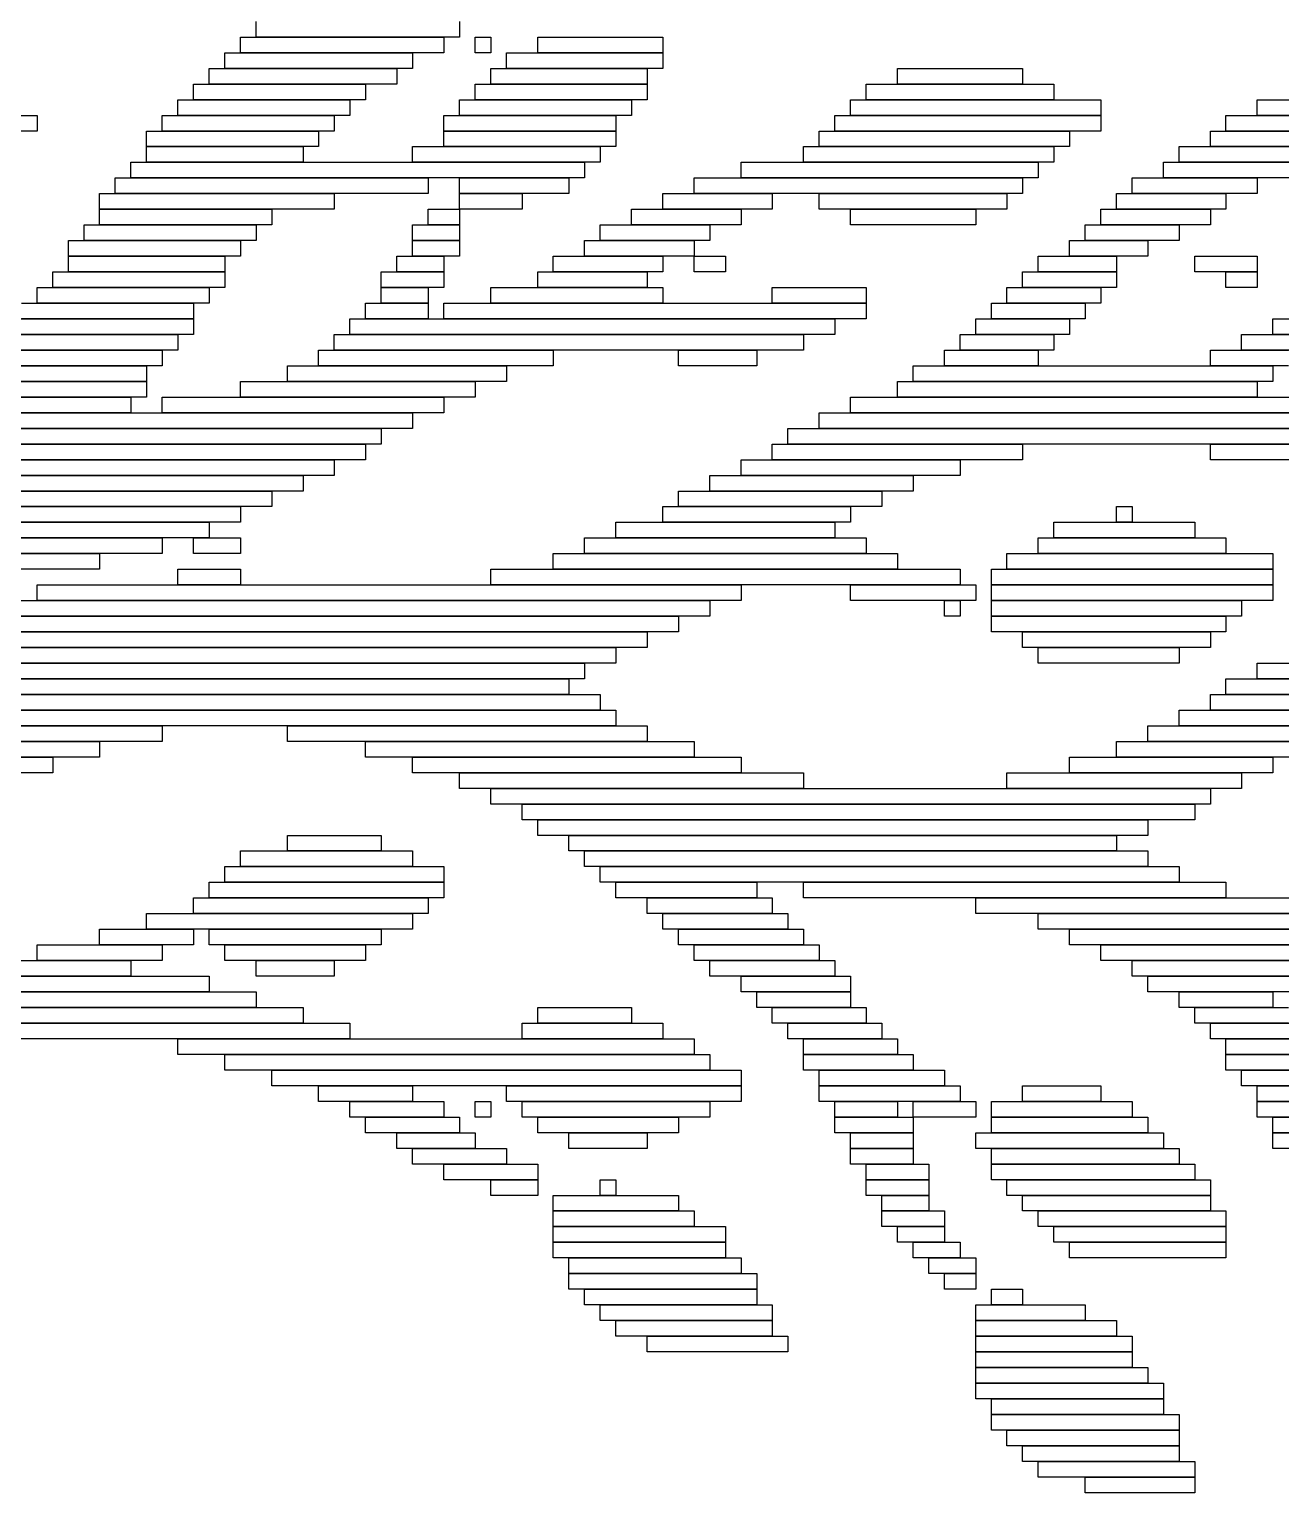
# Model space of a CAD drawing. Extents: x 366 to 658, y 363 to 661.
# Drawn here: x 451.5 to 531.5, y 483 to 576.5 of the extents above; entities that cross this region are included whole.
import ezdxf

# ---------------------------------------------------------------- set-up
doc = ezdxf.new("R2010")
doc.units = 0

msp = doc.modelspace()

# ---------------------------------------------------------------- linework, layer by layer
for p, q in [((466, 576), (466, 577)), ((479, 577), (479, 576)), ((465, 576), (478, 576)), ((465, 575), (465, 576)), ((479, 576), (466, 576)), ((478, 576), (478, 575)), ((480, 576), (481, 576)), ((480, 575), (480, 576)), ((481, 576), (481, 575)), ((484, 576), (492, 576)), ((484, 575), (484, 576)), ((492, 576), (492, 575)), ((464, 575), (476, 575)), ((464, 574), (464, 575)), ((478, 575), (465, 575)), ((476, 575), (476, 574)), ((481, 575), (480, 575)), ((482, 575), (492, 575)), ((482, 574), (482, 575)), ((492, 575), (484, 575)), ((492, 575), (492, 574)), ((463, 574), (475, 574)), ((463, 573), (463, 574)), ((476, 574), (464, 574)), ((475, 574), (475, 573)), ((481, 574), (491, 574)), ((481, 573), (481, 574)), ((492, 574), (482, 574)), ((491, 574), (491, 573)), ((507, 574), (515, 574)), ((507, 573), (507, 574)), ((515, 574), (515, 573)), ((462, 573), (473, 573)), ((462, 572), (462, 573)), ((475, 573), (463, 573)), ((473, 573), (473, 572)), ((480, 573), (491, 573)), ((480, 572), (480, 573)), ((491, 573), (481, 573)), ((491, 573), (491, 572)), ((505, 573), (517, 573)), ((505, 572), (505, 573)), ((515, 573), (507, 573)), ((517, 573), (517, 572)), ((461, 572), (472, 572)), ((461, 571), (461, 572)), ((473, 572), (462, 572)), ((472, 572), (472, 571)), ((479, 572), (490, 572)), ((479, 571), (479, 572)), ((491, 572), (480, 572)), ((490, 572), (490, 571)), ((504, 572), (520, 572)), ((504, 571), (504, 572)), ((517, 572), (505, 572)), ((520, 572), (520, 571)), ((530, 572), (563, 572)), ((530, 571), (530, 572)), ((449, 571), (452, 571)), ((452, 571), (452, 570)), ((460, 571), (471, 571)), ((460, 570), (460, 571)), ((472, 571), (461, 571)), ((471, 571), (471, 570)), ((478, 571), (489, 571)), ((478, 570), (478, 571)), ((490, 571), (479, 571)), ((489, 571), (489, 570)), ((503, 571), (520, 571)), ((503, 570), (503, 571)), ((520, 571), (504, 571)), ((520, 571), (520, 570)), ((528, 571), (561, 571)), ((528, 570), (528, 571)), ((563, 571), (530, 571)), ((452, 570), (449, 570)), ((459, 570), (470, 570)), ((459, 569), (459, 570)), ((471, 570), (460, 570)), ((470, 570), (470, 569)), ((489, 570), (478, 570)), ((478, 570), (489, 570)), ((478, 569), (478, 570)), ((489, 570), (489, 569)), ((502, 570), (518, 570)), ((502, 569), (502, 570)), ((520, 570), (503, 570)), ((518, 570), (518, 569)), ((527, 570), (557, 570)), ((527, 569), (527, 570)), ((561, 570), (528, 570)), ((470, 569), (459, 569)), ((459, 569), (469, 569)), ((459, 568), (459, 569)), ((469, 569), (469, 568)), ((476, 569), (488, 569)), ((476, 568), (476, 569)), ((489, 569), (478, 569)), ((488, 569), (488, 568)), ((501, 569), (517, 569)), ((501, 568), (501, 569)), ((518, 569), (502, 569)), ((517, 569), (517, 568)), ((525, 569), (543, 569)), ((525, 568), (525, 569)), ((557, 569), (527, 569)), ((458, 568), (487, 568)), ((458, 567), (458, 568)), ((469, 568), (459, 568)), ((488, 568), (476, 568)), ((487, 568), (487, 567)), ((497, 568), (516, 568)), ((497, 567), (497, 568)), ((517, 568), (501, 568)), ((516, 568), (516, 567)), ((524, 568), (533, 568)), ((524, 567), (524, 568)), ((543, 568), (525, 568)), ((457, 567), (477, 567)), ((457, 566), (457, 567)), ((487, 567), (458, 567)), ((477, 567), (477, 566)), ((479, 567), (486, 567)), ((479, 566), (479, 567)), ((486, 567), (486, 566)), ((494, 567), (515, 567)), ((494, 566), (494, 567)), ((516, 567), (497, 567)), ((515, 567), (515, 566)), ((522, 567), (530, 567)), ((522, 566), (522, 567)), ((533, 567), (524, 567)), ((530, 567), (530, 566)), ((456, 566), (471, 566)), ((456, 565), (456, 566)), ((477, 566), (457, 566)), ((471, 566), (471, 565)), ((486, 566), (479, 566)), ((479, 566), (483, 566)), ((479, 565), (479, 566)), ((483, 566), (483, 565)), ((492, 566), (499, 566)), ((492, 565), (492, 566)), ((515, 566), (494, 566)), ((499, 566), (499, 565)), ((502, 566), (514, 566)), ((502, 565), (502, 566)), ((514, 566), (514, 565)), ((521, 566), (528, 566)), ((521, 565), (521, 566)), ((530, 566), (522, 566)), ((528, 566), (528, 565)), ((471, 565), (456, 565)), ((456, 565), (467, 565)), ((456, 564), (456, 565)), ((467, 565), (467, 564)), ((477, 565), (479, 565)), ((477, 564), (477, 565)), ((483, 565), (479, 565)), ((479, 565), (479, 564)), ((490, 565), (497, 565)), ((490, 564), (490, 565)), ((499, 565), (492, 565)), ((497, 565), (497, 564)), ((514, 565), (502, 565)), ((504, 565), (512, 565)), ((504, 564), (504, 565)), ((512, 565), (512, 564)), ((520, 565), (527, 565)), ((520, 564), (520, 565)), ((528, 565), (521, 565)), ((527, 565), (527, 564)), ((455, 564), (466, 564)), ((455, 563), (455, 564)), ((467, 564), (456, 564)), ((466, 564), (466, 563)), ((476, 564), (479, 564)), ((476, 563), (476, 564)), ((479, 564), (477, 564)), ((479, 564), (479, 563)), ((488, 564), (495, 564)), ((488, 563), (488, 564)), ((497, 564), (490, 564)), ((495, 564), (495, 563)), ((512, 564), (504, 564)), ((519, 564), (525, 564)), ((519, 563), (519, 564)), ((527, 564), (520, 564)), ((525, 564), (525, 563)), ((454, 563), (465, 563)), ((454, 562), (454, 563)), ((466, 563), (455, 563)), ((465, 563), (465, 562)), ((479, 563), (476, 563)), ((476, 563), (479, 563)), ((476, 562), (476, 563)), ((479, 563), (479, 562)), ((487, 563), (494, 563)), ((487, 562), (487, 563)), ((495, 563), (488, 563)), ((494, 563), (494, 562)), ((518, 563), (523, 563)), ((518, 562), (518, 563)), ((525, 563), (519, 563)), ((523, 563), (523, 562)), ((465, 562), (454, 562)), ((454, 562), (464, 562)), ((454, 561), (454, 562)), ((464, 562), (464, 561)), ((475, 562), (478, 562)), ((475, 561), (475, 562)), ((479, 562), (476, 562)), ((478, 562), (478, 561)), ((485, 562), (492, 562)), ((485, 561), (485, 562)), ((494, 562), (487, 562)), ((492, 562), (492, 561)), ((494, 562), (496, 562)), ((494, 561), (494, 562)), ((496, 562), (496, 561)), ((516, 562), (521, 562)), ((516, 561), (516, 562)), ((523, 562), (518, 562)), ((521, 562), (521, 561)), ((526, 562), (530, 562)), ((526, 561), (526, 562)), ((530, 562), (530, 561)), ((453, 561), (464, 561)), ((453, 560), (453, 561)), ((464, 561), (454, 561)), ((464, 561), (464, 560)), ((474, 561), (478, 561)), ((474, 560), (474, 561)), ((478, 561), (475, 561)), ((478, 561), (478, 560)), ((484, 561), (491, 561)), ((484, 560), (484, 561)), ((492, 561), (485, 561)), ((491, 561), (491, 560)), ((496, 561), (494, 561)), ((515, 561), (521, 561)), ((515, 560), (515, 561)), ((521, 561), (516, 561)), ((521, 561), (521, 560)), ((530, 561), (526, 561)), ((528, 561), (530, 561)), ((528, 560), (528, 561)), ((530, 561), (530, 560)), ((452, 560), (463, 560)), ((452, 559), (452, 560)), ((464, 560), (453, 560)), ((463, 560), (463, 559)), ((478, 560), (474, 560)), ((474, 560), (477, 560)), ((474, 559), (474, 560)), ((477, 560), (477, 559)), ((481, 560), (492, 560)), ((481, 559), (481, 560)), ((491, 560), (484, 560)), ((492, 560), (492, 559)), ((499, 560), (505, 560)), ((499, 559), (499, 560)), ((505, 560), (505, 559)), ((514, 560), (520, 560)), ((514, 559), (514, 560)), ((521, 560), (515, 560)), ((520, 560), (520, 559)), ((530, 560), (528, 560)), ((451, 559), (462, 559)), ((463, 559), (452, 559)), ((462, 559), (462, 558)), ((473, 559), (477, 559)), ((473, 558), (473, 559)), ((477, 559), (474, 559)), ((477, 559), (477, 558)), ((478, 559), (505, 559)), ((478, 558), (478, 559)), ((492, 559), (481, 559)), ((505, 559), (499, 559)), ((505, 559), (505, 558)), ((513, 559), (519, 559)), ((513, 558), (513, 559)), ((520, 559), (514, 559)), ((519, 559), (519, 558)), ((450, 558), (462, 558)), ((462, 558), (451, 558)), ((462, 558), (462, 557)), ((472, 558), (503, 558)), ((472, 557), (472, 558)), ((477, 558), (473, 558)), ((505, 558), (478, 558)), ((503, 558), (503, 557)), ((512, 558), (518, 558)), ((512, 557), (512, 558)), ((519, 558), (513, 558)), ((518, 558), (518, 557)), ((531, 558), (533, 558)), ((531, 557), (531, 558)), ((449, 557), (461, 557)), ((462, 557), (450, 557)), ((461, 557), (461, 556)), ((471, 557), (501, 557)), ((471, 556), (471, 557)), ((503, 557), (472, 557)), ((501, 557), (501, 556)), ((511, 557), (517, 557)), ((511, 556), (511, 557)), ((518, 557), (512, 557)), ((517, 557), (517, 556)), ((529, 557), (533, 557)), ((529, 556), (529, 557)), ((533, 557), (531, 557)), ((448, 556), (460, 556)), ((461, 556), (449, 556)), ((460, 556), (460, 555)), ((470, 556), (485, 556)), ((470, 555), (470, 556)), ((501, 556), (471, 556)), ((485, 556), (485, 555)), ((493, 556), (498, 556)), ((493, 555), (493, 556)), ((498, 556), (498, 555)), ((510, 556), (516, 556)), ((510, 555), (510, 556)), ((517, 556), (511, 556)), ((516, 556), (516, 555)), ((527, 556), (532, 556)), ((527, 555), (527, 556)), ((533, 556), (529, 556)), ((460, 555), (448, 555)), ((448, 555), (459, 555)), ((459, 555), (459, 554)), ((468, 555), (482, 555)), ((468, 554), (468, 555)), ((485, 555), (470, 555)), ((482, 555), (482, 554)), ((498, 555), (493, 555)), ((508, 555), (531, 555)), ((508, 554), (508, 555)), ((516, 555), (510, 555)), ((532, 555), (527, 555)), ((531, 555), (531, 554)), ((447, 554), (459, 554)), ((459, 554), (448, 554)), ((459, 554), (459, 553)), ((465, 554), (480, 554)), ((465, 553), (465, 554)), ((482, 554), (468, 554)), ((480, 554), (480, 553)), ((507, 554), (530, 554)), ((507, 553), (507, 554)), ((531, 554), (508, 554)), ((530, 554), (530, 553)), ((445, 553), (458, 553)), ((459, 553), (447, 553)), ((458, 553), (458, 552)), ((460, 553), (478, 553)), ((460, 552), (460, 553)), ((480, 553), (465, 553)), ((478, 553), (478, 552)), ((504, 553), (534, 553)), ((504, 552), (504, 553)), ((530, 553), (507, 553)), ((444, 552), (476, 552)), ((458, 552), (445, 552)), ((478, 552), (460, 552)), ((476, 552), (476, 551)), ((502, 552), (542, 552)), ((502, 551), (502, 552)), ((534, 552), (504, 552)), ((443, 551), (474, 551)), ((476, 551), (444, 551)), ((474, 551), (474, 550)), ((500, 551), (539, 551)), ((500, 550), (500, 551)), ((542, 551), (502, 551)), ((441, 550), (473, 550)), ((474, 550), (443, 550)), ((473, 550), (473, 549)), ((499, 550), (515, 550)), ((499, 549), (499, 550)), ((539, 550), (500, 550)), ((515, 550), (515, 549)), ((527, 550), (541, 550)), ((527, 549), (527, 550)), ((440, 549), (471, 549)), ((473, 549), (441, 549)), ((471, 549), (471, 548)), ((497, 549), (511, 549)), ((497, 548), (497, 549)), ((515, 549), (499, 549)), ((511, 549), (511, 548)), ((541, 549), (527, 549)), ((438, 548), (469, 548)), ((471, 548), (440, 548)), ((469, 548), (469, 547)), ((495, 548), (508, 548)), ((495, 547), (495, 548)), ((511, 548), (497, 548)), ((508, 548), (508, 547)), ((437, 547), (467, 547)), ((469, 547), (438, 547)), ((467, 547), (467, 546)), ((493, 547), (506, 547)), ((493, 546), (493, 547)), ((508, 547), (495, 547)), ((506, 547), (506, 546)), ((435, 546), (465, 546)), ((467, 546), (437, 546)), ((465, 546), (465, 545)), ((492, 546), (504, 546)), ((492, 545), (492, 546)), ((506, 546), (493, 546)), ((504, 546), (504, 545)), ((521, 546), (522, 546)), ((521, 545), (521, 546)), ((522, 546), (522, 545)), ((434, 545), (463, 545)), ((465, 545), (435, 545)), ((463, 545), (463, 544)), ((489, 545), (503, 545)), ((489, 544), (489, 545)), ((504, 545), (492, 545)), ((503, 545), (503, 544)), ((517, 545), (526, 545)), ((517, 544), (517, 545)), ((522, 545), (521, 545)), ((526, 545), (526, 544)), ((433, 544), (460, 544)), ((463, 544), (434, 544)), ((460, 544), (460, 543)), ((462, 544), (465, 544)), ((462, 543), (462, 544)), ((465, 544), (465, 543)), ((487, 544), (505, 544)), ((487, 543), (487, 544)), ((503, 544), (489, 544)), ((505, 544), (505, 543)), ((516, 544), (528, 544)), ((516, 543), (516, 544)), ((526, 544), (517, 544)), ((528, 544), (528, 543)), ((432, 543), (456, 543)), ((460, 543), (433, 543)), ((456, 543), (456, 542)), ((465, 543), (462, 543)), ((485, 543), (507, 543)), ((485, 542), (485, 543)), ((505, 543), (487, 543)), ((507, 543), (507, 542)), ((514, 543), (531, 543)), ((514, 542), (514, 543)), ((528, 543), (516, 543)), ((531, 543), (531, 542)), ((456, 542), (432, 542)), ((461, 542), (465, 542)), ((461, 541), (461, 542)), ((465, 542), (465, 541)), ((481, 542), (511, 542)), ((481, 541), (481, 542)), ((507, 542), (485, 542)), ((511, 542), (511, 541)), ((513, 542), (531, 542)), ((513, 541), (513, 542)), ((531, 542), (514, 542)), ((531, 542), (531, 541)), ((452, 541), (497, 541)), ((452, 540), (452, 541)), ((465, 541), (461, 541)), ((511, 541), (481, 541)), ((497, 541), (497, 540)), ((504, 541), (512, 541)), ((504, 540), (504, 541)), ((512, 541), (512, 540)), ((531, 541), (513, 541)), ((513, 541), (531, 541)), ((513, 540), (513, 541)), ((531, 541), (531, 540)), ((446, 540), (495, 540)), ((497, 540), (452, 540)), ((495, 540), (495, 539)), ((512, 540), (504, 540)), ((510, 540), (511, 540)), ((510, 539), (510, 540)), ((511, 540), (511, 539)), ((531, 540), (513, 540)), ((513, 540), (529, 540)), ((513, 539), (513, 540)), ((529, 540), (529, 539)), ((443, 539), (493, 539)), ((495, 539), (446, 539)), ((493, 539), (493, 538)), ((511, 539), (510, 539)), ((529, 539), (513, 539)), ((513, 539), (528, 539)), ((513, 538), (513, 539)), ((528, 539), (528, 538)), ((441, 538), (491, 538)), ((493, 538), (443, 538)), ((491, 538), (491, 537)), ((528, 538), (513, 538)), ((515, 538), (527, 538)), ((515, 537), (515, 538)), ((527, 538), (527, 537)), ((439, 537), (489, 537)), ((491, 537), (441, 537)), ((489, 537), (489, 536)), ((527, 537), (515, 537)), ((516, 537), (525, 537)), ((516, 536), (516, 537)), ((525, 537), (525, 536)), ((438, 536), (487, 536)), ((489, 536), (439, 536)), ((487, 536), (487, 535)), ((525, 536), (516, 536)), ((530, 536), (540, 536)), ((530, 535), (530, 536)), ((436, 535), (486, 535)), ((487, 535), (438, 535)), ((486, 535), (486, 534)), ((528, 535), (538, 535)), ((528, 534), (528, 535)), ((540, 535), (530, 535)), ((435, 534), (488, 534)), ((486, 534), (436, 534)), ((488, 534), (488, 533)), ((527, 534), (536, 534)), ((527, 533), (527, 534)), ((538, 534), (528, 534)), ((434, 533), (489, 533)), ((488, 533), (435, 533)), ((489, 533), (489, 532)), ((525, 533), (537, 533)), ((525, 532), (525, 533)), ((536, 533), (527, 533)), ((433, 532), (460, 532)), ((489, 532), (434, 532)), ((460, 532), (460, 531)), ((468, 532), (491, 532)), ((468, 531), (468, 532)), ((491, 532), (491, 531)), ((523, 532), (540, 532)), ((523, 531), (523, 532)), ((537, 532), (525, 532)), ((432, 531), (456, 531)), ((460, 531), (433, 531)), ((456, 531), (456, 530)), ((491, 531), (468, 531)), ((473, 531), (494, 531)), ((473, 530), (473, 531)), ((494, 531), (494, 530)), ((521, 531), (542, 531)), ((521, 530), (521, 531)), ((540, 531), (523, 531)), ((431, 530), (453, 530)), ((456, 530), (432, 530)), ((453, 530), (453, 529)), ((494, 530), (473, 530)), ((476, 530), (497, 530)), ((476, 529), (476, 530)), ((497, 530), (497, 529)), ((518, 530), (531, 530)), ((518, 529), (518, 530)), ((542, 530), (521, 530)), ((531, 530), (531, 529)), ((453, 529), (431, 529)), ((497, 529), (476, 529)), ((479, 529), (501, 529)), ((479, 528), (479, 529)), ((501, 529), (501, 528)), ((514, 529), (529, 529)), ((514, 528), (514, 529)), ((531, 529), (518, 529)), ((529, 529), (529, 528)), ((501, 528), (479, 528)), ((481, 528), (527, 528)), ((481, 527), (481, 528)), ((529, 528), (514, 528)), ((527, 528), (527, 527)), ((527, 527), (481, 527)), ((483, 527), (526, 527)), ((483, 526), (483, 527)), ((526, 527), (526, 526)), ((526, 526), (483, 526)), ((484, 526), (523, 526)), ((484, 525), (484, 526)), ((523, 526), (523, 525)), ((468, 525), (474, 525)), ((468, 524), (468, 525)), ((474, 525), (474, 524)), ((523, 525), (484, 525)), ((486, 525), (521, 525)), ((486, 524), (486, 525)), ((521, 525), (521, 524)), ((465, 524), (476, 524)), ((465, 523), (465, 524)), ((474, 524), (468, 524)), ((476, 524), (476, 523)), ((521, 524), (486, 524)), ((487, 524), (523, 524)), ((487, 523), (487, 524)), ((523, 524), (523, 523)), ((464, 523), (478, 523)), ((464, 522), (464, 523)), ((476, 523), (465, 523)), ((478, 523), (478, 522)), ((523, 523), (487, 523)), ((488, 523), (525, 523)), ((488, 522), (488, 523)), ((525, 523), (525, 522)), ((463, 522), (478, 522)), ((463, 521), (463, 522)), ((478, 522), (464, 522)), ((478, 522), (478, 521)), ((525, 522), (488, 522)), ((489, 522), (498, 522)), ((489, 521), (489, 522)), ((498, 522), (498, 521)), ((501, 522), (528, 522)), ((501, 521), (501, 522)), ((528, 522), (528, 521)), ((462, 521), (477, 521)), ((462, 520), (462, 521)), ((478, 521), (463, 521)), ((477, 521), (477, 520)), ((498, 521), (489, 521)), ((491, 521), (499, 521)), ((491, 520), (491, 521)), ((499, 521), (499, 520)), ((528, 521), (501, 521)), ((512, 521), (533, 521)), ((512, 520), (512, 521)), ((459, 520), (476, 520)), ((459, 519), (459, 520)), ((477, 520), (462, 520)), ((476, 520), (476, 519)), ((499, 520), (491, 520)), ((492, 520), (500, 520)), ((492, 519), (492, 520)), ((500, 520), (500, 519)), ((533, 520), (512, 520)), ((516, 520), (594, 520)), ((516, 519), (516, 520)), ((456, 519), (462, 519)), ((456, 518), (456, 519)), ((476, 519), (459, 519)), ((462, 519), (462, 518)), ((463, 519), (474, 519)), ((463, 518), (463, 519)), ((474, 519), (474, 518)), ((500, 519), (492, 519)), ((493, 519), (501, 519)), ((493, 518), (493, 519)), ((501, 519), (501, 518)), ((594, 519), (516, 519)), ((518, 519), (593, 519)), ((518, 518), (518, 519)), ((452, 518), (460, 518)), ((452, 517), (452, 518)), ((462, 518), (456, 518)), ((460, 518), (460, 517)), ((474, 518), (463, 518)), ((464, 518), (473, 518)), ((464, 517), (464, 518)), ((473, 518), (473, 517)), ((501, 518), (493, 518)), ((494, 518), (502, 518)), ((494, 517), (494, 518)), ((502, 518), (502, 517)), ((593, 518), (518, 518)), ((520, 518), (554, 518)), ((520, 517), (520, 518)), ((447, 517), (458, 517)), ((460, 517), (452, 517)), ((458, 517), (458, 516)), ((473, 517), (464, 517)), ((466, 517), (471, 517)), ((466, 516), (466, 517)), ((471, 517), (471, 516)), ((502, 517), (494, 517)), ((495, 517), (503, 517)), ((495, 516), (495, 517)), ((503, 517), (503, 516)), ((554, 517), (520, 517)), ((522, 517), (551, 517)), ((522, 516), (522, 517)), ((444, 516), (463, 516)), ((458, 516), (447, 516)), ((463, 516), (463, 515)), ((471, 516), (466, 516)), ((503, 516), (495, 516)), ((497, 516), (504, 516)), ((497, 515), (497, 516)), ((504, 516), (504, 515)), ((551, 516), (522, 516)), ((523, 516), (553, 516)), ((523, 515), (523, 516)), ((441, 515), (466, 515)), ((463, 515), (444, 515)), ((466, 515), (466, 514)), ((504, 515), (497, 515)), ((498, 515), (504, 515)), ((498, 514), (498, 515)), ((504, 515), (504, 514)), ((553, 515), (523, 515)), ((525, 515), (531, 515)), ((525, 514), (525, 515)), ((531, 515), (531, 514)), ((440, 514), (469, 514)), ((466, 514), (441, 514)), ((469, 514), (469, 513)), ((484, 514), (490, 514)), ((484, 513), (484, 514)), ((490, 514), (490, 513)), ((504, 514), (498, 514)), ((499, 514), (505, 514)), ((499, 513), (499, 514)), ((505, 514), (505, 513)), ((531, 514), (525, 514)), ((526, 514), (532, 514)), ((526, 513), (526, 514)), ((438, 513), (472, 513)), ((469, 513), (440, 513)), ((472, 513), (472, 512)), ((483, 513), (492, 513)), ((483, 512), (483, 513)), ((490, 513), (484, 513)), ((492, 513), (492, 512)), ((505, 513), (499, 513)), ((500, 513), (506, 513)), ((500, 512), (500, 513)), ((506, 513), (506, 512)), ((532, 513), (526, 513)), ((527, 513), (533, 513)), ((527, 512), (527, 513)), ((472, 512), (438, 512)), ((461, 512), (494, 512)), ((461, 511), (461, 512)), ((492, 512), (483, 512)), ((494, 512), (494, 511)), ((506, 512), (500, 512)), ((501, 512), (507, 512)), ((501, 511), (501, 512)), ((507, 512), (507, 511)), ((533, 512), (527, 512)), ((528, 512), (534, 512)), ((528, 511), (528, 512)), ((494, 511), (461, 511)), ((464, 511), (495, 511)), ((464, 510), (464, 511)), ((495, 511), (495, 510)), ((507, 511), (501, 511)), ((501, 511), (508, 511)), ((501, 510), (501, 511)), ((508, 511), (508, 510)), ((534, 511), (528, 511)), ((528, 511), (535, 511)), ((528, 510), (528, 511)), ((495, 510), (464, 510)), ((467, 510), (497, 510)), ((467, 509), (467, 510)), ((497, 510), (497, 509)), ((508, 510), (501, 510)), ((502, 510), (510, 510)), ((502, 509), (502, 510)), ((510, 510), (510, 509)), ((535, 510), (528, 510)), ((529, 510), (536, 510)), ((529, 509), (529, 510)), ((497, 509), (467, 509)), ((470, 509), (476, 509)), ((470, 508), (470, 509)), ((476, 509), (476, 508)), ((482, 509), (497, 509)), ((482, 508), (482, 509)), ((497, 509), (497, 508)), ((510, 509), (502, 509)), ((502, 509), (511, 509)), ((502, 508), (502, 509)), ((511, 509), (511, 508)), ((515, 509), (520, 509)), ((515, 508), (515, 509)), ((520, 509), (520, 508)), ((536, 509), (529, 509)), ((530, 509), (538, 509)), ((530, 508), (530, 509)), ((476, 508), (470, 508)), ((472, 508), (478, 508)), ((472, 507), (472, 508)), ((478, 508), (478, 507)), ((480, 508), (481, 508)), ((480, 507), (480, 508)), ((481, 508), (481, 507)), ((497, 508), (482, 508)), ((483, 508), (495, 508)), ((483, 507), (483, 508)), ((495, 508), (495, 507)), ((511, 508), (502, 508)), ((503, 508), (507, 508)), ((503, 507), (503, 508)), ((507, 508), (507, 507)), ((508, 508), (512, 508)), ((508, 507), (508, 508)), ((512, 508), (512, 507)), ((513, 508), (522, 508)), ((513, 507), (513, 508)), ((520, 508), (515, 508)), ((522, 508), (522, 507)), ((538, 508), (530, 508)), ((530, 508), (539, 508)), ((530, 507), (530, 508)), ((478, 507), (472, 507)), ((473, 507), (479, 507)), ((473, 506), (473, 507)), ((479, 507), (479, 506)), ((481, 507), (480, 507)), ((495, 507), (483, 507)), ((484, 507), (493, 507)), ((484, 506), (484, 507)), ((493, 507), (493, 506)), ((507, 507), (503, 507)), ((503, 507), (508, 507)), ((503, 506), (503, 507)), ((512, 507), (508, 507)), ((508, 507), (508, 506)), ((522, 507), (513, 507)), ((513, 507), (523, 507)), ((513, 506), (513, 507)), ((523, 507), (523, 506)), ((539, 507), (530, 507)), ((531, 507), (541, 507)), ((531, 506), (531, 507)), ((479, 506), (473, 506)), ((475, 506), (480, 506)), ((475, 505), (475, 506)), ((480, 506), (480, 505)), ((493, 506), (484, 506)), ((486, 506), (491, 506)), ((486, 505), (486, 506)), ((491, 506), (491, 505)), ((508, 506), (503, 506)), ((504, 506), (508, 506)), ((504, 505), (504, 506)), ((508, 506), (508, 505)), ((512, 506), (524, 506)), ((512, 505), (512, 506)), ((523, 506), (513, 506)), ((524, 506), (524, 505)), ((541, 506), (531, 506)), ((531, 506), (535, 506)), ((531, 505), (531, 506)), ((480, 505), (475, 505)), ((476, 505), (482, 505)), ((476, 504), (476, 505)), ((482, 505), (482, 504)), ((491, 505), (486, 505)), ((508, 505), (504, 505)), ((504, 505), (508, 505)), ((504, 504), (504, 505)), ((508, 505), (508, 504)), ((524, 505), (512, 505)), ((513, 505), (525, 505)), ((513, 504), (513, 505)), ((525, 505), (525, 504)), ((535, 505), (531, 505)), ((482, 504), (476, 504)), ((478, 504), (484, 504)), ((478, 503), (478, 504)), ((484, 504), (484, 503)), ((508, 504), (504, 504)), ((505, 504), (509, 504)), ((505, 503), (505, 504)), ((509, 504), (509, 503)), ((525, 504), (513, 504)), ((513, 504), (526, 504)), ((513, 503), (513, 504)), ((526, 504), (526, 503)), ((484, 503), (478, 503)), ((481, 503), (484, 503)), ((481, 502), (481, 503)), ((484, 503), (484, 502)), ((488, 503), (489, 503)), ((488, 502), (488, 503)), ((489, 503), (489, 502)), ((509, 503), (505, 503)), ((505, 503), (509, 503)), ((505, 502), (505, 503)), ((509, 503), (509, 502)), ((526, 503), (513, 503)), ((514, 503), (527, 503)), ((514, 502), (514, 503)), ((527, 503), (527, 502)), ((484, 502), (481, 502)), ((485, 502), (493, 502)), ((485, 501), (485, 502)), ((489, 502), (488, 502)), ((493, 502), (493, 501)), ((509, 502), (505, 502)), ((506, 502), (509, 502)), ((506, 501), (506, 502)), ((509, 502), (509, 501)), ((527, 502), (514, 502)), ((515, 502), (527, 502)), ((515, 501), (515, 502)), ((527, 502), (527, 501)), ((493, 501), (485, 501)), ((485, 501), (494, 501)), ((485, 500), (485, 501)), ((494, 501), (494, 500)), ((509, 501), (506, 501)), ((506, 501), (510, 501)), ((506, 500), (506, 501)), ((510, 501), (510, 500)), ((527, 501), (515, 501)), ((516, 501), (528, 501)), ((516, 500), (516, 501)), ((528, 501), (528, 500)), ((494, 500), (485, 500)), ((485, 500), (496, 500)), ((485, 499), (485, 500)), ((496, 500), (496, 499)), ((510, 500), (506, 500)), ((507, 500), (510, 500)), ((507, 499), (507, 500)), ((510, 500), (510, 499)), ((528, 500), (516, 500)), ((517, 500), (528, 500)), ((517, 499), (517, 500)), ((528, 500), (528, 499)), ((496, 499), (485, 499)), ((485, 499), (496, 499)), ((485, 498), (485, 499)), ((496, 499), (496, 498)), ((510, 499), (507, 499)), ((508, 499), (511, 499)), ((508, 498), (508, 499)), ((511, 499), (511, 498)), ((528, 499), (517, 499)), ((518, 499), (528, 499)), ((518, 498), (518, 499)), ((528, 499), (528, 498)), ((496, 498), (485, 498)), ((486, 498), (497, 498)), ((486, 497), (486, 498)), ((497, 498), (497, 497)), ((511, 498), (508, 498)), ((509, 498), (512, 498)), ((509, 497), (509, 498)), ((512, 498), (512, 497)), ((528, 498), (518, 498)), ((497, 497), (486, 497)), ((486, 497), (498, 497)), ((486, 496), (486, 497)), ((498, 497), (498, 496)), ((512, 497), (509, 497)), ((510, 497), (512, 497)), ((510, 496), (510, 497)), ((512, 497), (512, 496)), ((498, 496), (486, 496)), ((487, 496), (498, 496)), ((487, 495), (487, 496)), ((498, 496), (498, 495)), ((512, 496), (510, 496)), ((513, 496), (515, 496)), ((513, 495), (513, 496)), ((515, 496), (515, 495)), ((498, 495), (487, 495)), ((488, 495), (499, 495)), ((488, 494), (488, 495)), ((499, 495), (499, 494)), ((512, 495), (519, 495)), ((512, 494), (512, 495)), ((515, 495), (513, 495)), ((519, 495), (519, 494)), ((499, 494), (488, 494)), ((489, 494), (499, 494)), ((489, 493), (489, 494)), ((499, 494), (499, 493)), ((519, 494), (512, 494)), ((512, 494), (521, 494)), ((512, 493), (512, 494)), ((521, 494), (521, 493)), ((499, 493), (489, 493)), ((491, 493), (500, 493)), ((491, 492), (491, 493)), ((500, 493), (500, 492)), ((521, 493), (512, 493)), ((512, 493), (522, 493)), ((512, 492), (512, 493)), ((522, 493), (522, 492)), ((500, 492), (491, 492)), ((522, 492), (512, 492)), ((512, 492), (522, 492)), ((512, 491), (512, 492)), ((522, 492), (522, 491)), ((522, 491), (512, 491)), ((512, 491), (523, 491)), ((512, 490), (512, 491)), ((523, 491), (523, 490)), ((523, 490), (512, 490)), ((512, 490), (524, 490)), ((512, 489), (512, 490)), ((524, 490), (524, 489)), ((524, 489), (512, 489)), ((513, 489), (524, 489)), ((513, 488), (513, 489)), ((524, 489), (524, 488)), ((524, 488), (513, 488)), ((513, 488), (525, 488)), ((513, 487), (513, 488)), ((525, 488), (525, 487)), ((525, 487), (513, 487)), ((514, 487), (525, 487)), ((514, 486), (514, 487)), ((525, 487), (525, 486)), ((525, 486), (514, 486)), ((515, 486), (525, 486)), ((515, 485), (515, 486)), ((525, 486), (525, 485)), ((525, 485), (515, 485)), ((516, 485), (526, 485)), ((516, 484), (516, 485)), ((526, 485), (526, 484)), ((526, 484), (516, 484)), ((519, 484), (526, 484)), ((519, 483), (519, 484)), ((526, 484), (526, 483)), ((526, 483), (519, 483))]:
    msp.add_line(p, q)

doc.saveas('drawing.dxf')
